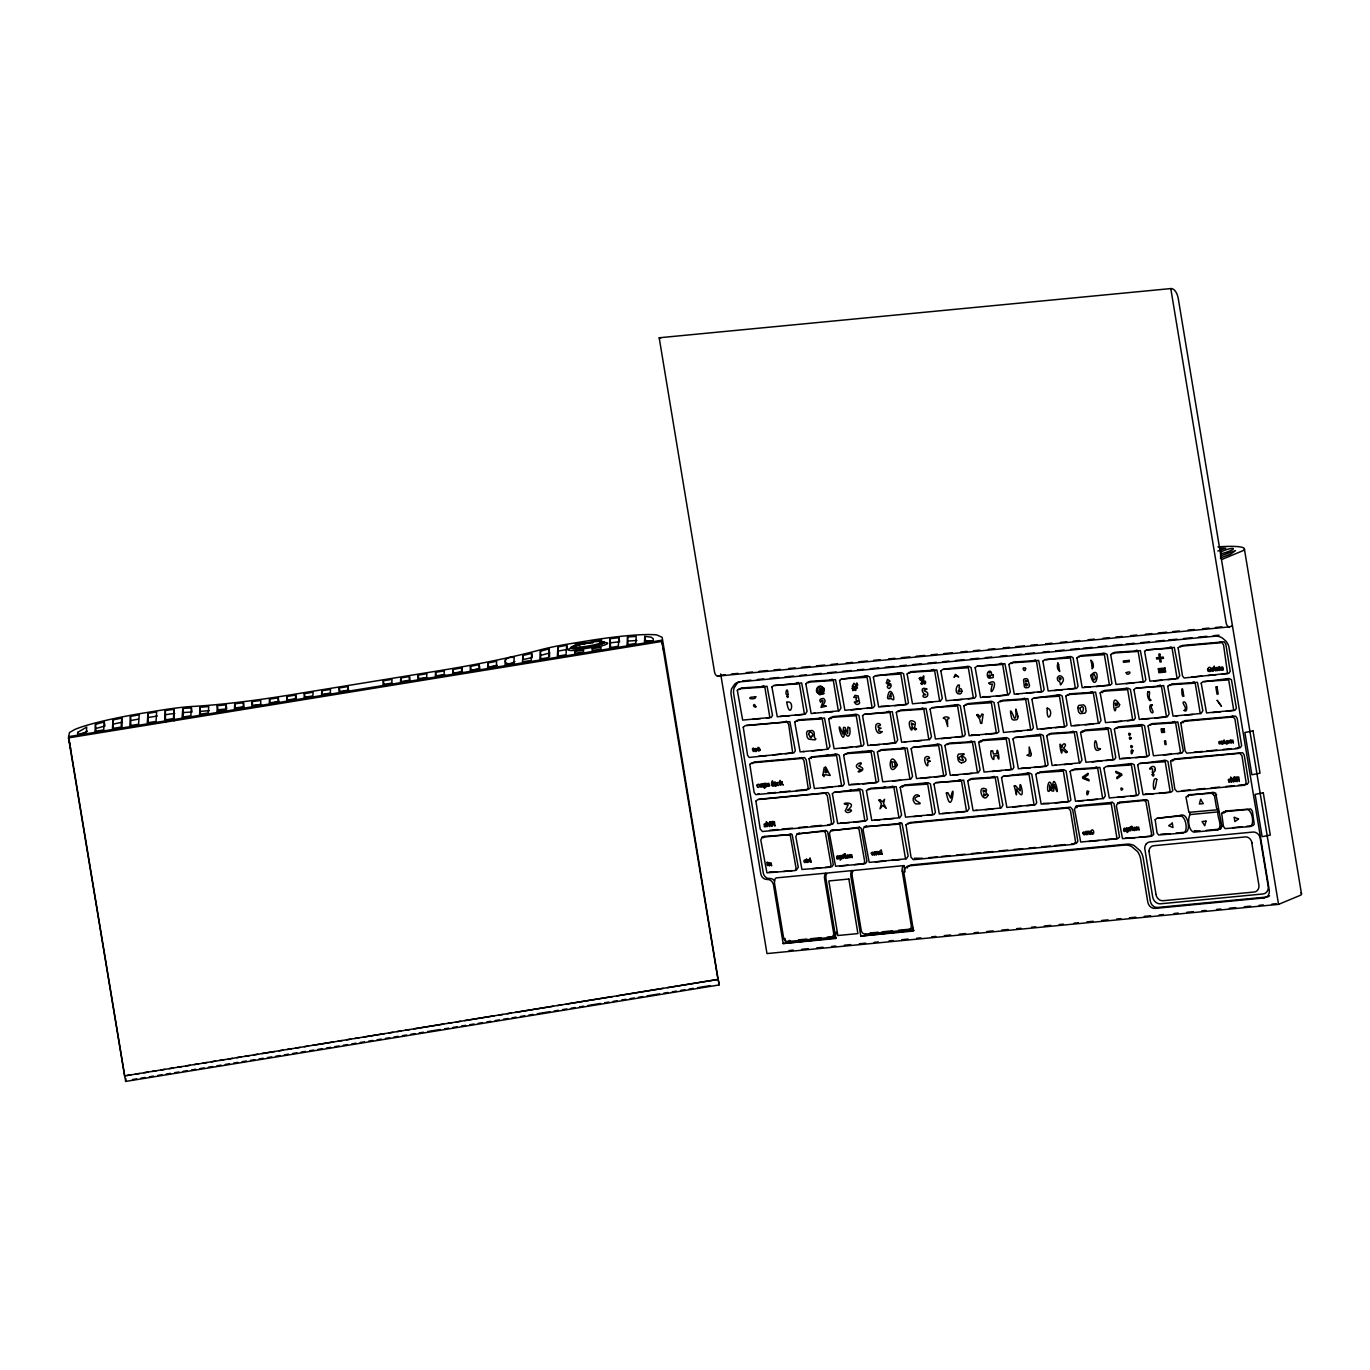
<?xml version="1.0" encoding="UTF-8"?>
<svg xmlns="http://www.w3.org/2000/svg" width="1370" height="1370" viewBox="0 0 1370 1370"><rect width="100%" height="100%" fill="white"/><g stroke="black" fill="none" stroke-linecap="round" stroke-linejoin="round"><path stroke-width="1.5" d="M217.316 705.721L217.008 711.51L225.708 710.088L226.067 704.796L217.316 705.721L217.984 709.797L226.752 708.872L226.067 704.796M644.808 636.382L644.465 642.016L653.182 640.612L653.302 638.78L651.195 637.153L644.808 636.382L645.476 640.458L653.473 641.931M549.147 648.9L548.616 657.6L539.9 659.021L540.431 651.161L549.147 648.9L549.61 656.47M68.586 736.649L69.493 732.539L74.631 729.559A75.812 8.443 -9.4 0 1 143.525 713.051L162.071 710.037A45.296 5.052 -9.4 0 1 178.34 707.742L180.874 707.451A45.296 5.052 -9.4 0 1 192.314 706.475A145.049 16.166 -9.4 0 0 213.788 704.882L221.597 704.129A145.049 16.166 -9.4 0 0 291.193 694.761L440.147 670.546A145.049 16.166 -9.4 0 0 509.983 657.24L517.877 655.442A145.049 16.166 -9.4 0 0 539.609 650.031A45.296 5.052 -9.4 0 1 551.151 647.274L553.72 646.726A45.296 5.052 -9.4 0 1 570.023 643.729L588.569 640.715A75.812 8.443 -9.4 0 1 656.744 634.926L662.155 637.307L719.044 984.961L125.663 1081.427L68.586 736.649L661.967 640.201M95.489 724.336L95.009 731.34L103.726 729.919L104.257 721.99L95.489 724.336L95.917 731.922M113.008 719.935L112.443 728.497L121.159 727.076L121.759 718.085L113.008 719.935L113.35 729.148M122.067 727.556L121.759 718.085M130.493 716.373L129.876 725.672L138.576 724.25L139.209 714.815L130.493 716.373L130.801 726.031M147.926 713.359L147.292 722.829L156.009 721.425L156.642 711.938L147.926 713.359L148.217 723.12M124.739 1075.878L718.12 979.413L667.447 987.667M125.663 1081.427L125.852 1078.532M165.359 710.55L164.725 720.003L173.442 718.582L174.058 709.352L172.928 709.489A36.236 4.041 -9.4 0 0 166.438 710.379L165.359 710.55L165.53 722.196M174.23 720.826L174.058 709.352M191.389 707.896L190.858 715.756L182.141 717.178L182.775 708.461L191.389 707.896L192.057 711.989L183.443 712.537L183.066 717.76M200.054 707.28L199.575 714.335L208.291 712.914L208.719 706.543L200.054 707.28L200.482 714.883M234.767 703.803L234.424 708.667L243.141 707.262L243.449 702.741L234.767 703.803L235.434 707.879L244.117 706.817L243.449 702.741M252.131 701.611L251.857 705.841L260.574 704.42L260.831 700.412L252.131 701.611L252.816 705.687L261.516 704.488M269.548 699.145L269.274 702.998L277.99 701.594L278.247 697.844L269.548 699.145L270.215 703.238L272.699 702.861L278.915 701.919L278.247 697.844M286.964 696.457L286.707 700.173L295.423 698.751L295.663 695.052L286.964 696.457L287.632 700.549L291.707 699.882L296.348 699.128L295.663 695.052M304.38 693.631L304.14 697.347L312.857 695.926L313.096 692.227L304.38 693.631L305.065 697.724L308.541 697.142M321.813 690.805L321.556 694.504L330.273 693.1L330.53 689.384L321.813 690.805L322.481 694.881L331.197 693.46M339.229 687.98L338.989 691.679L347.706 690.257L347.946 686.558L339.229 687.98L339.914 692.055L348.631 690.634L347.946 686.558M383.309 680.804L383.069 684.503L391.769 683.099L392.025 679.383L383.309 680.804L383.994 684.88M400.742 677.979L400.485 681.678L409.202 680.256L409.459 676.557L400.742 677.979L401.41 682.054M418.158 675.136L417.918 678.852L426.635 677.431L426.875 673.732L418.158 675.136L418.843 679.229M435.591 672.31L435.335 676.009L444.051 674.588L444.308 670.889L435.591 672.31L436.259 676.386M453.025 669.433L452.768 673.184L461.485 671.762L461.741 667.909L453.025 669.433L453.693 673.509L459.926 672.43M470.458 666.334L470.201 670.341L479.86 668.783L479.192 664.69L470.458 666.334L471.143 670.409L478.901 668.971L479.192 664.69M487.925 662.994L487.617 667.515L496.334 666.094L496.659 661.231L487.925 662.994L488.593 667.07L497.327 665.306M505.41 659.398L505.05 664.69L513.767 663.268L514.229 657.463C501.317 655.75 503.132 668.646 514.897 661.539M522.895 655.476L522.484 661.847L531.183 660.426L531.663 653.37L522.895 655.476L523.58 659.552L532.331 657.446L531.663 653.37M540.842 659.175L540.431 651.161M557.95 646.948L557.333 656.179L566.05 654.774L566.666 645.304L565.587 645.493A36.236 4.041 -9.4 0 0 559.08 646.726L557.95 646.948L558.258 656.572M583.98 644.345L584.099 642.462L575.383 643.883L575.263 645.767L578.739 645.201M592.696 642.941L592.816 641.074L601.516 639.807L601.396 641.52M610.215 638.677L609.616 647.685L618.315 646.263L618.897 637.701L610.215 638.677L610.523 648.164M627.563 636.93L627.032 644.859L635.749 643.438L636.211 636.433L627.563 636.93L627.974 644.979M719.044 984.961L718.685 981.057M811.177 758.62L811.605 757.336M830.888 718.822L832.909 716.578L856.661 714.301L858.99 715.448L863.973 744.047L862.569 746.136L856.01 746.856M902.316 787.253L904.337 785.01L928.089 782.715L930.418 783.88L935.402 812.478L933.997 814.568L927.456 815.287M980.834 742.146L982.855 739.903L1006.607 737.608L1008.936 738.772L1013.92 767.371L1012.516 769.46L1005.957 770.18M1082.694 732.351L1084.715 730.107L1108.467 727.812L1110.796 728.977L1115.779 757.576L1114.375 759.665L1105.847 760.573M1076.734 807.718L1078.139 805.628L1112.269 802.34L1113.964 803.471L1119.53 837.156L1117.646 838.714L1105.316 839.896M1102.285 692.723L1104.306 690.48L1128.058 688.202L1130.387 689.35L1135.37 717.948L1133.966 720.038L1127.407 720.757M1172.669 761.121L1174.689 758.894L1242.624 752.729L1244.217 754.956L1248.652 782.236L1247.248 784.325L1238.309 785.267M1182.944 722.863L1184.964 720.62L1235.586 716.133L1237.196 718.36L1241.631 745.64L1240.227 747.729L1235.5 748.277M1188.047 796.878L1188.475 795.61M1223.753 813.232L1225.756 810.989L1250.793 808.951L1252.403 811.194L1254.218 824.209L1252.951 825.63L1246.409 826.35M739.577 689.504L741.444 687.946L767.063 686.301L772.526 715.414L771.122 717.503L766.549 718.034M752.079 763.638L753.962 762.062L804.584 757.576L806.194 759.802L810.492 787.75L808.608 789.308L796.278 790.507M808.06 682.928L809.944 681.352L835.546 679.708L840.974 708.119L839.005 711.064M797.015 721.288L798.898 719.712L824.5 718.068L829.929 746.479L827.942 749.424M763.141 837.823L764.409 836.402L792.117 834.45L798.282 867.278L796.295 870.241M845.889 754.442L847.773 752.883L871.525 750.606L873.854 751.753L878.701 781.037L876.817 782.595L862.963 783.931M909.389 673.184L911.255 671.625L936.875 669.964L942.303 698.375L940.317 701.32M898.566 711.646L900.45 710.088L926.051 708.427L931.48 736.837L929.494 739.8M879.66 751.205L881.544 749.647L907.145 747.986L912.574 776.396L910.588 779.342M868.683 789.822L870.567 788.247L896.168 786.603L901.597 815.013L899.611 817.958M966.107 705.156L967.991 703.598L991.743 701.303L994.072 702.467L998.918 731.734L997.035 733.292L985.167 734.44M908.259 824.055L910.125 822.497L1070.432 807.17L1072.676 809.636L1077.83 841.317L1076.426 843.389L1071.563 843.954M947.201 744.715L949.085 743.139L974.686 741.495L980.115 769.906L978.129 772.851M1011.197 663.628L1013.064 662.07L1038.683 660.408L1044.146 689.538L1042.741 691.627L1038.169 692.158M1000.425 701.851L1002.309 700.293L1027.911 698.631L1033.374 727.761L1031.97 729.85L1027.397 730.381M969.994 780.078L971.878 778.52L997.497 776.858L1002.908 805.269L1000.939 808.214M1079.149 657.086L1081.016 655.528L1104.785 653.25L1107.114 654.398L1111.961 683.681L1110.077 685.24L1096.223 686.576M1068.103 695.343L1069.987 693.785L1095.589 692.124L1101.018 720.534L1099.031 723.497M1049.06 734.919L1050.944 733.344L1076.546 731.7L1081.975 760.11L1079.988 763.056M1038.083 773.519L1039.967 771.961L1063.719 769.683L1066.065 770.83L1070.912 800.114L1069.028 801.673L1055.174 803.008M1112.919 653.85L1114.803 652.291L1140.405 650.63L1145.868 679.743L1144.464 681.832L1139.891 682.38M1072.436 770.625L1074.32 769.067L1099.922 767.405L1105.35 795.816L1103.364 798.779M1116.601 728.412L1118.485 726.853L1142.237 724.576L1144.566 725.723L1149.413 755.007L1147.529 756.565L1135.661 757.713M1180.392 647.034L1182.259 645.458L1224.181 641.811L1225.79 644.037L1230.209 671.3L1228.821 673.389L1222.108 674.143M1150.372 725.175L1152.256 723.617L1177.857 721.956L1183.32 751.085L1181.916 753.158L1177.344 753.705M1169.963 685.548L1171.847 683.99L1197.448 682.346L1202.877 710.739L1200.891 713.701M1118.691 803.625L1119.958 802.221L1146.467 799.669L1148.163 800.799L1153.728 834.484L1151.845 836.042L1139.224 837.258M855.496 697.467L853.75 697.399L855.051 695.292L858.117 695.909L859.624 702.913A3.202 2.706 70.3 0 1 858.545 704.077L857.466 704.385A3.425 2.894 70.3 0 1 856.027 704.129C851.232 699.505 858.185 703.94 857.808 700.892C853.27 700.995 859.076 696.08 855.514 697.433M1090.589 831.436C1093.346 826.059 1095.846 836.214 1091 833.919A1.781 1.507 70.3 0 1 1090.469 833.063L1090.349 832.361M1207.809 668.783C1210.635 663.491 1212.878 673.458 1208.22 671.231A1.764 1.49 70.3 0 1 1207.706 670.392L1207.586 669.69M774.461 685.582L801.638 682.962L807.067 711.372L805.098 714.335M842.139 679.075L867.467 675.821L869.813 676.986L874.779 705.584L873.392 707.673L866.833 708.393M875.909 675.821L901.254 672.584L903.583 673.732L908.43 703.015L906.546 704.574L894.661 705.721M865.087 714.301L892.281 711.681L897.71 740.091L895.723 743.037M834.912 792.322L860.24 789.086L862.569 790.233L867.415 819.517L865.549 821.075L853.664 822.223M798.419 833.851L825.904 830.494L827.6 831.624L833.303 864.624L831.915 866.713L824.98 867.467M932.627 707.793L957.972 704.557L960.301 705.704L965.285 734.303L963.881 736.392L955.352 737.317M977.718 666.265L1004.912 663.662L1010.341 692.073L1008.354 695.018M832.069 830.614L859.538 827.257L861.233 828.388L866.936 861.387L865.549 863.477L854.4 864.641M913.721 747.352L939.067 744.115L941.395 745.263L946.242 774.547L944.358 776.105L934.46 777.047M865.669 826.761L901.991 823.267L908.156 856.096L906.169 859.041M1045.396 659.758L1070.741 656.521L1073.07 657.668L1078.053 686.267L1076.649 688.356L1068.12 689.281M936.532 782.715L963.709 780.112L969.138 808.523L967.169 811.468M1034.487 698.015L1059.832 694.761L1062.161 695.926L1067.007 725.192L1065.124 726.751L1055.225 727.71M1015.581 737.557L1040.926 734.32L1043.255 735.467L1048.101 764.751L1046.218 766.309L1034.35 767.457M1004.073 776.225L1029.418 772.988L1031.747 774.136L1036.713 802.734L1035.326 804.824L1026.781 805.731M1147.118 649.979L1174.313 647.376L1179.741 675.787L1177.755 678.732M1136.483 688.202L1163.678 685.582L1169.107 713.993L1167.12 716.938M1203.75 681.729L1229.095 678.492L1231.425 679.64L1236.408 708.239L1235.004 710.328L1226.475 711.236M1140.268 763.535L1165.613 760.281L1167.942 761.446L1172.788 790.713L1170.905 792.271L1159.037 793.418M1157.718 818.335L1183.063 815.099C1188.081 815.921 1190.65 830.254 1185.889 832.172M79.032 735.313L87.389 731.186M1218.666 811.828L1190.033 814.585C1187.482 818.883 1188.338 830.665 1193.886 832.155L1217.656 829.877C1223.718 825.853 1215.687 815.595 1218.307 809.704L1188.903 812.359L1185.94 797.015L1190.05 794.651L1215.669 792.99L1221.869 826.11L1221.047 828.593L1217.656 829.877M746.222 725.381L789.873 721.63L795.336 750.743L793.932 752.832L785.181 753.774M943.827 669.091L968.744 666.334L971.073 667.481L976.057 696.08L974.652 698.169L968.093 698.888M812.033 756.856L836.95 754.082L839.279 755.247L844.262 783.846L842.858 785.935L838.286 786.466M758.877 799.241L827.959 792.596L829.569 794.84L833.987 822.103L832.6 824.192L827.805 824.74M762.165 837.207L760.795 840.015L766.943 872.827L795.216 870.549L796.038 868.083L790.353 835.786L788.675 834.655L762.165 837.207L764.409 836.402M797.152 833.851L795.799 836.642L801.947 869.471L830.203 867.193L831.025 864.727L825.356 832.429L823.661 831.299L797.152 833.851L799.395 833.046M830.802 830.614L829.432 833.405L835.58 866.234L863.836 863.956L864.675 861.49L858.99 829.192L857.312 828.062L830.802 830.614L833.029 829.809M864.401 826.761L863.049 829.552L869.197 862.381L905.519 858.887L899.747 824.072L864.401 826.761L866.645 825.956M1106.926 766.292L1131.843 763.535L1134.172 764.683L1139.155 793.281L1137.751 795.371L1131.192 796.09M1075.895 806.433L1074.525 809.225L1080.69 842.053L1116.995 838.56L1111.241 803.745L1075.895 806.433L1078.139 805.628M1117.714 803.025L1116.344 805.817L1122.509 838.645L1150.766 836.368L1151.588 833.902L1145.919 801.604L1144.224 800.474L1117.714 803.025L1119.958 802.221M1188.903 795.131L1190.05 794.651M761.549 686.61L763.792 685.805M796.124 683.27L798.367 682.465M830.049 680.017L832.275 679.212M863.785 676.78L866.045 675.958M1217.896 551.014L1225.79 548.188L1220.225 548.206L1220.91 552.281M1220.875 551.904C1233.754 545.876 1241.151 548.325 1220.567 553.994M1220.345 556.032L1235.534 550.586L1230.311 554.302L1220.362 558.001M897.59 673.526L899.833 672.721M1221.475 559.611L1243.686 550.38A75.812 8.443 -9.4 0 0 1217.947 546.853M784.359 721.939L786.603 721.134M931.36 670.272L933.604 669.468M818.986 718.377L821.229 717.572M965.079 667.258L967.323 666.471M852.962 715.243L855.24 714.438M999.398 663.971L1001.624 663.166M886.767 711.989L889.01 711.184M1033.168 660.717L1035.412 659.912M920.537 708.735L922.781 707.947M1067.076 657.463L1069.319 656.658M799.652 758.261L801.895 757.456M954.308 705.499L956.551 704.694M1101.12 654.192L1103.364 653.387M825.699 755.76L827.942 754.956M833.285 755.024L835.529 754.219M988.078 702.245L990.322 701.44M1134.891 650.938L1137.134 650.133M860.274 752.267L862.518 751.462M867.861 751.548L870.104 750.743M1022.397 698.94L1024.64 698.152M1168.798 647.685L1171.042 646.88M1232.452 625.85L1229.695 626.843A5.514 2.86 84.5 0 1 1226.047 622.425L1170.785 288.573L659.193 337.774L714.455 671.608A5.514 2.86 84.5 0 0 718.103 676.026L725.107 674.639M901.631 748.294L903.875 747.489M1056.167 695.703L1058.411 694.898M1219.249 642.496L1221.492 641.691M935.402 745.057L937.645 744.253M1090.075 692.432L1092.318 691.644M969.172 741.804L971.416 740.999M1124.393 689.144L1126.637 688.339M849.006 790.747L851.249 789.942M856.575 790.028L858.819 789.223M1002.943 738.55L1005.186 737.745M1158.164 685.89L1160.407 685.086M883.085 787.647L885.311 786.842M890.654 786.911L892.897 786.106M1037.261 735.262L1039.505 734.457M1191.934 682.654L1194.178 681.849M924.425 783.657L926.668 782.852M1071.032 732.008L1073.275 731.203M788.675 834.655L790.918 833.851M1225.431 679.417L1227.674 678.629M958.195 780.421L960.438 779.616M1104.802 728.754L1107.046 727.949M823.661 831.299L825.904 830.494M991.983 777.167L994.209 776.362M1138.573 725.518L1140.816 724.713M857.312 828.062L859.538 827.257M1025.753 773.913L1027.979 773.125M1172.343 722.264L1174.587 721.459M898.549 823.473L900.792 822.668M1060.072 770.625L1062.298 769.82M1230.654 716.818L1232.897 716.013M1094.373 767.731L1096.651 766.926M1128.144 764.477L1130.421 763.672M1161.931 761.24L1164.192 760.418M1110.025 803.145L1112.269 802.34M1144.224 800.474L1146.467 799.669M767.131 879.489A6.182 5.24 70.3 0 1 773.451 884.66L783.16 943.553L836.299 937.782M1210.155 793.298L1212.399 792.494M1187.824 795.439L1213.82 792.357M1218.307 809.704L1216.577 808.18L1214.454 795.645L1216.697 794.84M1179.399 816.04L1181.642 815.236M783.16 943.553L835.871 938.484L825.939 878.461A4.795 2.483 84.5 0 1 827.72 872.981L852.654 870.532A4.795 2.483 84.5 0 0 850.838 876.081L860.805 936.087L913.961 930.316M1224.951 811.656L1227.178 810.852M1219.625 826.915L1221.869 826.11M720.688 673.971L766.977 953.571L1278.553 904.371L1300.764 895.141A75.812 8.443 -9.4 0 0 1300.969 892.897M96.157 728.412L104.925 726.066L104.257 721.99M541.099 655.237L549.832 652.993M573.927 647.188L575.194 646.88M113.693 724.028L122.427 722.161M558.617 651.041L559.748 650.801A36.236 4.041 -9.4 0 1 566.272 649.585M775.745 786.003L775.077 786.072A1.781 1.507 70.3 0 1 774.17 785.644L773.707 782.904A1.781 1.507 70.3 0 1 774.461 782.321L775.129 782.253M131.16 720.449L138.473 719.13M444.976 674.965L437.801 676.129M148.611 717.435L157.31 716.03M387.47 684.315L392.693 683.476M404.903 681.489L410.127 680.633L409.459 676.557M420.59 678.938L427.56 677.808M124.67 1076.477L68.5 737.882L661.881 641.434L663.988 652.411M126.862 1075.536L131.075 1074.851M135.305 1074.166L139.535 1073.481M143.747 1072.779L147.977 1072.093M152.19 1071.409L156.42 1070.724M160.65 1070.038L164.862 1069.353M169.092 1068.668L173.322 1067.983M177.535 1067.298L181.765 1066.613M185.977 1065.928L190.207 1065.243M194.437 1064.541L198.65 1063.856M202.88 1063.171L207.093 1062.486M211.322 1061.801L215.552 1061.116M219.765 1060.431L223.995 1059.746M228.225 1059.061L232.438 1058.376M236.667 1057.691L240.88 1056.989M245.11 1056.304L249.34 1055.619M253.553 1054.934L257.783 1054.249M262.012 1053.564L274.668 1051.509M278.898 1050.824L283.128 1050.139M287.34 1049.437L291.57 1048.752M295.783 1048.067L300.013 1047.382M304.243 1046.697L308.455 1046.012M312.685 1045.327L333.8 1041.902M338.03 1041.2L342.243 1040.515M346.473 1039.83L350.703 1039.145M354.916 1038.46L359.145 1037.775M363.358 1037.09L384.49 1033.648M388.703 1032.963L392.933 1032.278M397.146 1031.593L401.376 1030.908M405.606 1030.223L409.818 1029.538M414.048 1028.853L443.606 1024.041M447.836 1023.356L452.049 1022.671M456.278 1021.986L460.508 1021.301M464.721 1020.616L494.296 1015.804M498.509 1015.119L502.739 1014.434M506.951 1013.749L511.181 1013.064M515.411 1012.379L553.412 1006.196M557.641 1005.511L561.871 1004.826M566.084 1004.141L612.544 996.589M616.774 995.904L663.217 988.352M132.53 1079.526L136.743 1078.841M140.956 1078.156L145.186 1077.471M149.398 1076.786L153.611 1076.101M157.824 1075.416L162.037 1074.731M166.267 1074.046L170.479 1073.361M174.692 1072.676L178.905 1071.991M183.118 1071.306L187.347 1070.621M191.56 1069.936L195.773 1069.251M199.986 1068.566L204.216 1067.881M208.428 1067.196L212.641 1066.511M216.854 1065.826L221.067 1065.141M225.296 1064.439L229.509 1063.754M233.722 1063.069L237.935 1062.384M242.148 1061.699L246.377 1061.014M250.59 1060.329L254.803 1059.644M259.016 1058.959L263.245 1058.274M267.458 1057.589L271.671 1056.904M275.884 1056.219L280.096 1055.534M284.326 1054.849L288.539 1054.164M292.752 1053.479L296.965 1052.794M301.177 1052.109L305.407 1051.424M309.62 1050.739L313.833 1050.054M318.046 1049.369L322.275 1048.684M326.488 1047.999L330.701 1047.314M334.914 1046.629L339.126 1045.944M343.356 1045.259L347.569 1044.574M351.782 1043.889L355.994 1043.204M360.207 1042.519L364.437 1041.834M368.65 1041.149L372.863 1040.464M377.075 1039.779L381.305 1039.094M385.518 1038.409L389.731 1037.724M393.943 1037.039L398.156 1036.354M402.386 1035.669L406.599 1034.984M410.812 1034.299L415.024 1033.596M419.237 1032.911L423.467 1032.226M427.68 1031.542L440.335 1029.486M444.548 1028.802L448.761 1028.116M452.973 1027.431L457.186 1026.746M461.416 1026.061L465.629 1025.376M469.841 1024.691L474.054 1024.006M478.267 1023.321L482.497 1022.636M486.71 1021.951L490.922 1021.266M495.135 1020.582L499.365 1019.896M503.578 1019.211L507.79 1018.526M512.003 1017.841L516.216 1017.157M520.446 1016.471L524.659 1015.786M528.871 1015.101L533.084 1014.416M537.297 1013.731L549.952 1011.676M554.165 1010.991L558.378 1010.307M562.608 1009.621L566.82 1008.936M571.033 1008.251L575.246 1007.567M579.476 1006.881L583.688 1006.196M587.901 1005.511L600.557 1003.439M604.769 1002.754L608.982 1002.069M613.195 1001.384L617.408 1000.699M621.637 1000.014L625.85 999.329M630.063 998.644L634.276 997.959M638.506 997.274L642.718 996.589M646.931 995.904L659.587 993.849M663.799 993.164L668.012 992.479M672.225 991.794L676.438 991.109M680.667 990.424L684.88 989.739M689.093 989.054L693.306 988.369M697.535 987.684L710.174 985.629M166.027 714.626L167.106 714.455A36.236 4.041 -9.4 0 1 173.596 713.564L174.726 713.428M610.883 642.753L619.565 641.794L618.897 637.701M731.477 674.023L737.848 673.406M746.325 672.584L752.695 671.985M759.066 671.369L767.56 670.546M773.93 669.947L780.301 669.331M788.795 668.509L795.165 667.892M801.519 667.293L810.012 666.471M816.383 665.854L824.877 665.032M831.247 664.433L837.618 663.816M846.112 662.994L852.465 662.395M858.836 661.779L867.33 660.956M873.7 660.34L880.071 659.741M888.565 658.919L894.935 658.302M901.289 657.686L909.783 656.881M916.153 656.264L924.647 655.442M931.018 654.843L937.388 654.226M943.759 653.61L952.236 652.788M960.73 651.983L967.1 651.366M973.471 650.75L979.841 650.133M988.335 649.329L994.706 648.712M1003.182 647.89L1009.553 647.291M1015.923 646.674L1024.418 645.852M1030.788 645.236L1037.159 644.636M1045.652 643.814L1052.006 643.198M1060.5 642.376L1066.87 641.776M1073.241 641.16L1079.611 640.543M1088.105 639.739L1094.476 639.122M1102.953 638.3L1109.323 637.684M1115.694 637.084L1122.064 636.468M1130.558 635.646L1136.929 635.029M1145.423 634.224L1151.776 633.608M1158.147 632.991L1166.641 632.187M1173.011 631.57L1179.382 630.953M1187.876 630.131L1194.246 629.532M1202.723 628.71L1209.093 628.094M1215.464 627.477L1221.834 626.878M717.743 676.112L1229.335 626.912M742.437 680.976L750.948 680.154M757.353 679.537L763.741 678.921M770.128 678.304L778.657 677.482M785.044 676.866L793.572 676.044M799.96 675.444L806.348 674.828M812.752 674.211L821.264 673.389M827.668 672.773L836.179 671.951M842.567 671.334L851.095 670.512M857.483 669.913L863.888 669.296M870.275 668.68L878.804 667.858M885.191 667.241L893.719 666.419M900.107 665.803L906.495 665.186M912.882 664.587L921.411 663.765M927.798 663.149L936.326 662.326M942.714 661.71L949.119 661.093M955.506 660.477L964.035 659.655M970.422 659.038L978.933 658.234M985.338 657.617L991.726 657.001M1000.254 656.179L1006.642 655.562M1013.029 654.946L1021.558 654.124M1025.822 653.713L1034.333 652.908M1042.861 652.086L1049.249 651.469M1055.654 650.853L1064.165 650.031M1070.569 649.414L1079.081 648.592M1083.345 648.181L1091.873 647.376M1098.261 646.76L1106.789 645.938M1113.176 645.321L1121.705 644.499M1125.969 644.088L1134.48 643.266M1140.885 642.65L1149.396 641.845M1155.8 641.228L1164.312 640.406M1168.576 639.995L1177.104 639.173M1183.492 638.557L1192.02 637.735M1198.407 637.119L1206.936 636.314M1213.323 635.697L1217.587 635.286A14.402 12.193 70.3 0 1 1219.06 635.235M1191.626 677.071L1201.781 676.095M1207.878 675.496L1216.012 674.725M752.678 719.37L760.607 718.599M789.257 715.859L780.061 716.373M795.199 715.277L803.111 714.524M823.164 712.588L833.063 711.646M850.993 709.917L860.891 708.958M888.719 706.286L880.944 706.235M922.507 703.033L932.405 702.091M954.239 700.224L962.151 699.453M990.527 696.731L982.752 696.679M996.469 696.165L1006.368 695.206M1026.284 693.288L1034.196 692.535M1054.249 690.6L1062.178 689.846M1090.28 687.141L1084.475 686.884M1126.037 683.698L1133.949 682.945M1154.002 681.01L1161.914 680.256M1167.857 679.674L1175.768 678.921M812.102 750.948L822 749.989M842.156 748.191L852.054 747.232M879.882 744.561L870.686 745.074M883.838 744.184L893.737 743.225M913.653 741.324L921.582 740.553M941.498 738.635L951.396 737.694M979.225 735.005L971.433 734.954M1013.543 731.717L1021.455 730.946M1041.371 729.046L1051.269 728.087M1079.235 725.398L1074.011 725.535M1085.177 724.833L1093.089 724.062M1113.553 722.093L1121.482 721.339M1149.31 718.651L1142.1 718.976M1155.253 718.085L1165.151 717.144M1185.067 715.226L1192.979 714.455M1212.621 712.571L1220.533 711.818M758.774 756.308L766.892 755.521M772.988 754.938L781.123 754.151M767.474 793.264L775.711 792.476M779.821 792.083L790.096 791.089M822.445 787.99L832.343 787.031M859.007 784.308L851.215 784.256M892.778 781.054L900.689 780.301M920.606 778.383L930.504 777.441M958.332 774.752L953.109 774.889M964.274 774.187L972.186 773.433M992.103 771.515L1002.001 770.556M1030.377 767.834L1021.181 768.347M1064.147 764.58L1072.076 763.826M1091.993 761.908L1101.891 760.949M1129.719 758.278L1121.927 758.226M1163.49 755.024L1171.401 754.271M1194.366 752.233L1202.586 751.428M1206.713 751.034L1216.988 750.041M1223.153 749.458L1231.39 748.671M769.495 830.357L777.817 829.552M781.996 829.141L792.408 828.148M798.659 827.548L806.981 826.744M811.143 826.35L821.572 825.339M849.708 822.599L840.512 823.113M1182.07 790.678L1190.393 789.873M1196.644 789.274L1204.983 788.469M1211.234 787.87L1219.557 787.082M1225.807 786.466L1234.147 785.678M879.831 819.859L874.591 819.996M883.787 819.483L893.685 818.541M913.602 816.623L921.513 815.852M949.341 813.181L942.132 813.506M955.284 812.615L965.182 811.656M985.098 809.738L993.01 808.985M1012.927 807.067L1020.856 806.313M1049.232 803.573L1043.409 803.334M1083.567 800.679L1078.327 800.816M1087.523 800.303L1097.421 799.344M1117.338 797.426L1125.267 796.672M1153.095 794.001L1145.303 793.932M875.344 862.021L885.619 861.028M891.784 860.428L900.004 859.641M1088.876 841.488L1099.151 840.495M1170.048 833.696L1160.852 834.21M1175.991 833.114L1183.903 832.361M1232.555 827.685L1242.453 826.726M1200.086 830.973L1194.28 830.717M1206.028 830.408L1219.882 829.073M777.355 872.056L769.187 872.039M783.674 871.44L792.083 870.635M812.359 868.683L820.767 867.878M839.673 866.063L848.098 865.258M1135.011 837.669L1125.318 838.235M922.541 858.288L914.304 858.271M928.929 857.671L937.44 856.849M941.704 856.438L950.215 855.633M956.602 855.017L965.114 854.195M971.501 853.578L980.029 852.756M984.276 852.346L992.788 851.541M999.175 850.924L1007.704 850.102M1014.074 849.486L1022.602 848.664M1028.99 848.047L1035.378 847.448M1041.765 846.831L1050.276 846.009M1054.523 845.598L1065.175 844.571M905.056 871.919L904.012 865.6L854.007 870.412A4.795 2.483 84.5 0 0 852.191 875.944L861.233 930.367A4.076 3.459 70.3 0 0 865.429 934.066M911.615 864.864L1126.911 844.16A16.577 14.042 70.3 0 1 1134.137 845.564L1140.114 850.719A15.344 12.998 70.3 0 1 1143.231 858.236L1150.355 901.289A7.038 5.977 70.3 0 0 1157.547 907.437L1266.616 897.025A7.312 6.199 70.3 0 0 1269.596 895.757M798.59 939.854L806.759 939.084M810.834 938.69L821.024 937.696M827.137 937.114L833.251 936.532A4.11 3.494 70.3 0 0 836.162 932.114M870.019 932.987L878.187 932.216M882.263 931.823L892.469 930.829M898.583 930.247L910.844 929.065A4.196 3.545 70.3 0 0 913.208 927.627M787.904 941.55L830.699 937.44A4.11 3.494 70.3 0 0 833.628 933.021L824.569 878.598A4.795 2.483 84.5 0 1 826.367 873.118L776.362 877.879A4.795 2.483 84.5 0 0 774.547 883.41L783.589 937.833M865.429 934.1L908.293 929.973A4.196 3.545 70.3 0 0 911.273 925.555L902.231 871.132M860.805 936.087L913.516 931.018L903.977 873.375A7.244 6.148 70.3 0 1 909.081 865.857L1124.359 845.084A16.577 14.042 70.3 0 1 1131.586 846.472L1137.562 851.626A15.344 12.998 70.3 0 1 1140.679 859.161L1147.803 902.196A7.038 5.977 70.3 0 0 1155.013 908.344M1155.013 908.413L1264.065 897.932M789.051 950.54L793.316 950.129M801.827 949.307L808.197 948.691M816.708 947.886L823.096 947.269M831.59 946.447L835.854 946.036M844.365 945.214L850.736 944.598M859.247 943.793L865.635 943.176M874.128 942.354L878.393 941.943M889.027 940.933L893.274 940.522M901.785 939.7L908.173 939.084M916.684 938.262L920.931 937.851M931.566 936.84L935.813 936.429M944.324 935.607L950.711 934.991M959.223 934.169L965.593 933.569M974.104 932.747L978.351 932.336M986.862 931.514L993.25 930.898M1001.761 930.093L1008.132 929.476M1016.643 928.654L1020.907 928.243M1031.542 927.216L1035.789 926.805M1044.3 926L1050.67 925.384M1059.181 924.562L1063.445 924.151M1074.08 923.14L1078.327 922.729M1086.838 921.907L1093.209 921.291M1101.72 920.469L1108.107 919.852M1116.618 919.047L1120.865 918.636M1129.377 917.814L1135.764 917.198M1144.258 916.376L1150.646 915.776M1159.157 914.954L1163.404 914.543M1174.039 913.516L1178.303 913.105M1186.797 912.3L1193.184 911.684M1201.696 910.862L1205.943 910.451M1216.577 909.423L1220.841 909.012M1229.352 908.207L1235.723 907.591M1244.234 906.769L1250.622 906.152M1259.116 905.33L1263.38 904.936M1271.891 904.114L1276.138 903.703M628.248 641.006L636.896 640.526M209.387 710.619L200.722 711.355M961.5 762.816C973.539 760.778 956.602 751.376 963.401 759.922A1.73 1.456 70.3 0 1 962.802 760.624C950.403 757.113 974.515 752.695 958.675 754.099A4.298 3.648 70.3 0 0 957.579 756.343L958.229 760.281A4.555 3.853 70.3 0 0 959.291 761.737A4.196 3.545 70.3 0 0 961.5 762.816M1223.872 741.701C1223.77 735.553 1226.475 748.157 1223.907 741.701M806.279 860.651C801.467 857.586 805.354 867.655 806.433 858.87C808.608 860.052 808.369 864.949 809.584 860.172C807.409 857.038 807.341 866.491 806.502 860.651M1018.372 694.059L1017.088 693.802M1177.138 715.979L1175.871 715.739M815.253 713.359L813.968 713.102M905.741 742.078L904.457 741.838M804.19 751.702L802.923 751.462M1056.236 765.351L1054.968 765.094M1211.577 793.162L1214.454 795.645M759.254 794.069L757.987 793.812M977.187 810.509L975.902 810.252M68.5 737.882L69.236 741.067M718.068 980.081L661.881 641.434M1155.972 894.473A6.918 5.857 70.3 0 0 1163.13 900.707L1254.132 892.024A6.73 5.703 70.3 0 0 1258.961 885.465L1251.563 841.54A6.37 5.394 70.3 0 0 1249.68 838.577A6.73 5.703 70.3 0 0 1245.176 836.933L1153.745 845.718A6.662 5.634 70.3 0 0 1148.95 851.386M69.442 742.129L70.606 748.876M1244.422 549.147L1301.5 893.908M1278.553 904.371L1178.32 298.848A12.587 6.525 84.5 0 0 1170.785 288.573M1189.691 812.461L1190.033 814.585M1156.023 894.456L1148.985 851.386M785.01 938.433L785.695 942.646M566.666 645.304L567.351 649.397M461.741 667.909L462.409 671.985M182.775 708.461L183.443 712.537M1251.803 842.396L1251.94 843.269M605.078 642.598A20.088 2.243 -9.4 0 1 601.738 645.886L573.722 650.442A20.088 2.243 -9.4 0 1 570.759 648.181M599.786 641.742A17.33 1.935 -9.4 0 1 596.464 645.338A17.33 1.935 -9.4 0 1 571.324 648.37A17.33 1.935 -9.4 0 1 586.24 643.386A16.988 1.901 -9.4 0 0 571.65 648.301A16.988 1.901 -9.4 0 0 596.292 645.338A16.988 1.901 -9.4 0 0 599.546 641.811M587.73 643.129A17.33 1.935 -9.4 0 1 592.148 642.479M587.73 643.164A16.988 1.901 -9.4 0 1 592.063 642.53M787.887 941.515A4.213 3.579 70.3 0 1 783.554 937.833M790.439 940.608A4.213 3.579 70.3 0 1 789 940.454M1264.048 897.864A7.312 6.199 70.3 0 0 1269.271 890.26L1228.941 647.017A13.426 11.371 70.3 0 0 1225.944 641.126L1222.314 637.958A14.402 12.193 70.3 0 0 1215.036 636.194L739.886 681.883A12.895 10.926 70.3 0 0 734.799 684.007L731.597 688.767A11.936 10.121 70.3 0 0 731.152 694.881L760.847 874.18A6.182 5.24 70.3 0 0 767.114 879.369M769.649 878.461A6.182 5.24 70.3 0 1 763.33 873.289L733.703 693.973A11.936 10.121 70.3 0 1 734.149 687.843L737.334 683.082A12.895 10.926 70.3 0 1 739.731 681.644M769.683 878.581A6.182 5.24 70.3 0 1 774.701 880.944M907.111 868.083A7.244 6.148 70.3 0 1 907.539 867.347M908.053 866.679A7.244 6.148 70.3 0 1 911.632 864.932M902.196 871.132A4.795 2.483 84.5 0 1 904.012 865.652M1207.604 669.827A1.764 1.49 70.3 0 1 1207.843 668.903M1090.383 832.498A1.781 1.507 70.3 0 1 1090.606 831.556M774.975 782.27A1.781 1.507 70.3 0 1 775.882 782.698L776.482 785.421A1.781 1.507 70.3 0 1 775.591 786.02M659.193 337.774A12.587 6.525 84.5 0 1 660.785 337.962M770.728 822L769.649 821.863L770.728 822M845.324 854.195L844.331 854.075L845.324 854.195M916.479 729.028L915.263 729.97L911.975 726.614C913.413 737.848 904.371 717.863 913.242 721.082C918.397 722.915 911.838 727.333 916.479 729.028M989.02 683.031L989.791 684.229L992.411 684.041C986.76 704.642 1002.223 675.701 989.02 683.031M993.164 674.674L993.199 677.568L990.972 677.842A4.007 3.391 70.3 0 1 989.431 678.15L989.02 678.064A2.397 2.021 70.3 0 1 987.941 677.362C985.081 671.745 992.051 667.789 991.623 675.119L993.164 674.674M1122.646 788.949C1120.951 793.093 1119.769 785.25 1122.646 788.949M1130.473 734.183C1128.811 738.327 1127.579 730.501 1130.473 734.183M1131.14 738.122C1129.445 742.266 1128.264 734.423 1131.14 738.122M1132.254 826.607L1131.243 826.487L1132.254 826.607M1132.493 746.513C1130.815 750.657 1129.599 742.831 1132.493 746.513M1235.089 777.355L1234.01 777.218L1235.089 777.355M786.928 696.388C787.955 699.762 789.274 694.23 786.928 696.388M849.623 727.881C851.592 736.478 846.386 740.16 844.622 730.124C844.28 753.003 833.868 711.03 842.875 734.132L843.526 727.384L845.136 727.538L847.67 733.669L847.893 726.99L849.623 727.881M919.287 795.987C905.741 799.857 929.408 804.258 915.759 803.899A4.418 3.733 70.3 0 1 913.978 801.912C911.067 798.419 916.085 791.997 919.287 795.987M946.345 793.007C951.91 820.904 955.661 774.684 950.711 798.111L947.886 792.699L946.345 793.007M990.185 672.225C989.38 674.742 988.369 670.255 990.185 672.225M1026.764 681.164C1025.445 684.418 1024.52 678.218 1026.764 681.164M767.029 862.415C766.823 870.087 770.214 860.839 767.029 862.415M771.601 822.12L772.337 826.213L773.451 823.524L774.992 826.093L774.392 821.589L773.416 823.387L772.851 821.315L771.601 822.12M1152.187 774.632C1153.523 779.016 1155.235 771.824 1152.187 774.632M1235.963 777.458L1237.076 781.722L1238.754 776.944L1239.353 781.448L1237.35 776.824L1235.963 777.458M815.715 738.909L815.064 739.903L809.002 739.201A4.504 3.819 70.3 0 1 807.204 737.18L806.553 733.207A4.521 3.836 70.3 0 1 807.649 730.929L812.324 730.467A4.538 3.853 70.3 0 1 814.14 732.488L814.482 737.505L815.715 738.909M878.889 800.166L881.389 803.762L880.019 808.814L882.742 805.372L886.321 808.437L883.582 803.522L884.592 799.292L882.229 801.929L880.157 799.635L878.889 800.166M926.805 689.059L924.014 690.257C924.151 691.73 928.449 691.336 927.747 694.556A3.185 2.706 70.3 0 1 927.233 696.337C923.243 699.556 920.674 694.145 925.812 694.676C922.233 694.162 919.458 685.788 926.805 689.059M984.91 791.089L983.352 792.134L983.061 790.336L984.91 791.089M1217.194 700.378L1221.423 706.218L1217.194 700.378M1152.221 705.002C1148.865 706.954 1155.338 712.28 1152.273 712.931C1149.636 712.554 1148.368 702.759 1152.221 705.002M808.591 733.84L810.304 737.591A2.363 2.004 70.3 0 0 811.468 737.659L811.177 735.981L812.684 736.204C814.037 733.344 809.225 729.799 808.591 733.84M861.011 769.683C851.284 774.889 870.789 770.077 858.716 766.07C868.101 758.877 847.773 765.453 861.011 769.683M889.592 685.411C884.54 685.12 889.301 690.96 890.294 687.329A2.5 2.123 70.3 0 0 891.014 686.387L891.031 684.726A1.798 1.524 70.3 0 0 890.483 683.853L887.794 682.585L890.038 681.096L887.52 679.383L886.27 683.048L889.592 685.411M1079.885 708.256C1082.591 719.387 1086.102 701.577 1079.885 708.256M822.154 691.388C825.699 692.244 822.325 684.007 818.746 687.432A4.213 3.579 70.3 0 0 817.787 688.459A3.75 3.168 70.3 0 0 817.274 690.651L817.496 691.85A2.946 2.5 70.3 0 0 818.626 693.46L824.141 693.477L819.757 694.796L816.76 692.158A4.709 3.99 70.3 0 1 816.503 689.658L817.222 687.791A4.915 4.161 70.3 0 1 818.284 686.747L819.192 686.319A6.576 5.566 70.3 0 1 820.955 686.079L824.312 688.476L823.832 692.021A2.706 2.295 70.3 0 1 822.514 692.706C818.147 694.761 817.479 687.209 822.308 688.391L822.154 691.388M845.376 810.766C846.797 815.818 856.849 808.283 847.636 810.184C860.651 799.789 834.827 803.471 848.184 804.738L845.376 810.766M986.006 794.668L983.985 795.919L983.643 793.864L986.006 794.668M1067.247 751.822L1066.083 752.798L1061.99 749.03C1062.469 763.107 1057.435 734.851 1061.75 747.558C1062.658 741.17 1068.343 743.961 1063.565 748.003L1067.247 751.822M752.421 749.065C754.322 756.326 754.596 744.955 752.49 748.928M842.396 855.668C844.537 863.699 844.793 850.941 842.396 855.668M895.329 764.683L894.781 766.481L892.658 767.08L891.784 761.806L894.387 762.199L895.329 764.683M976.707 714.952L979.704 719.181L980.612 723.257L981.793 723.428L983.129 714.335L981.793 714.078L980.338 717.126L977.957 714.455L976.707 714.952M1090.657 675.478C1096.068 696.08 1101.977 662.618 1090.657 675.478M1129.308 828.079C1131.397 836.094 1131.757 823.524 1129.394 827.925M1218.341 667.669C1220.482 675.753 1220.738 662.84 1218.341 667.669M1031.267 753.997L1031.148 755.144A2.226 1.884 70.3 0 1 1030.291 756.257L1026.935 755.247L1029.298 754.134L1029.178 746.924L1031.267 753.997M783.16 784.839L781.037 783.708C780.694 790.13 778.879 774.427 780.917 782.972L782.321 781.705L781.808 783.246L783.16 784.839M943.382 718.12L945.54 719.318L947.68 726.528L947.406 719.147C952.424 718.085 944.923 715.294 943.382 718.12M1025.633 668.32C1025.462 674.622 1020.033 665.546 1025.633 668.32M826.127 706.201L820.972 707.417L823.113 700.978L822.051 700.275L820.527 702.262L819.842 700.498A2.98 2.534 70.3 0 1 820.476 699.128L823.096 698.409A2.74 2.329 70.3 0 1 824.38 699.248L824.877 700.156A2.791 2.363 70.3 0 1 825.031 701.594L823.045 705.55L826.127 706.201M881.955 731.803C877.964 736.666 874.214 728.463 876.183 724.387C879.061 721.613 883.205 726.22 878.033 725.86L878.29 727.487L881.081 728.206L878.615 729.405L878.906 731.118L881.955 731.803M1058.565 664.553L1059.712 671.488L1057.931 669.176A10.532 8.922 70.3 0 1 1057.332 666.299L1057.811 662.72L1058.565 664.553M1092.078 665.734L1092.164 668.817L1093.311 667.104A10.207 8.648 70.3 0 0 1093.294 665.289A10.532 8.922 70.3 0 0 1092.695 662.412L1090.914 660.1L1092.078 665.734M1100.435 748.842C1091.119 757.285 1095.144 727.778 1097.336 748.157L1100.435 748.842M930.11 761.172L927.644 762.388C929.202 770.985 922.815 761.446 925.212 757.353C928.089 754.579 932.234 759.185 927.062 758.826L927.336 760.453L930.11 761.172M786.757 702.262C789.993 721.682 795.816 699.162 786.757 702.262M887.537 697.707L888.257 698.871L891.528 698.597C897.624 705.43 889.901 680.222 887.537 697.707M1184.142 710.448C1187.995 713.838 1187.328 702.262 1184.057 701.817C1180.358 702.416 1188.629 708.632 1184.142 710.448M1147.837 691.936C1146.313 694.95 1149.379 702.998 1151.091 700.087C1146.656 698.426 1152.05 689.418 1147.837 691.936M1183.714 696.114C1180.837 699.025 1181.608 678.013 1183.714 696.114M1049.814 790.404C1045.19 796.638 1048.632 770.454 1052.571 788.795C1053.068 765.522 1061.921 807.255 1054.164 784.599L1053.684 791.038L1051.937 791.004L1049.574 785.027L1049.814 790.404M1018.013 716.544L1017.807 718.154A3.494 2.963 70.3 0 1 1016.523 719.764L1013.526 720.038A3.494 2.963 70.3 0 1 1011.762 718.736C1008.782 705.961 1011.642 711.287 1014.348 718.154C1018.338 719.318 1013.149 698.306 1018.013 716.544M1220.447 741.564C1219.831 747.814 1217.159 739.988 1220.447 741.564M1230.38 740.605C1229.661 746.53 1227.143 739.132 1230.38 740.605M765.419 825.956C761.206 827.069 769.323 827.292 765.111 824.791C767.491 823.233 761.275 823.576 765.419 825.956M768.758 785.507C764.511 786.962 773.142 786.431 768.056 784.119C771.567 782.715 764.015 783.126 768.758 785.592M1229.78 781.294C1225.568 782.664 1234.01 782.27 1229.164 780.01C1232.418 778.434 1225.191 779.102 1229.78 781.294M897.384 764.871C887.606 781.808 888.085 745.537 897.384 764.871M1155.253 769.512L1155.115 770.437A2.723 2.312 70.3 0 1 1154.396 771.515C1150.046 776.396 1154.328 768.108 1151.725 768.501C1145.662 771.533 1154.91 761.686 1155.253 769.512M1228.256 742.66C1224.763 748.26 1226.424 735.758 1228.256 742.66M821.315 689.881C820.835 695.96 817.941 687.243 821.315 689.881M1077.847 707.639L1078.498 711.612A4.504 3.819 70.3 0 0 1080.296 713.616L1084.989 713.171A4.504 3.819 70.3 0 0 1086.085 710.876L1085.434 706.903A4.538 3.853 70.3 0 0 1083.619 704.899L1078.926 705.344A4.521 3.836 70.3 0 0 1077.847 707.639M754.408 749.493C756.668 755.897 758.346 745.297 754.408 749.493M1119.632 704.677L1118.828 706.749L1115.933 707.502C1114.837 720.774 1109.751 688.665 1119.632 704.677M77.713 732.351L77.593 734.166L86.31 732.744L86.721 727.093L77.713 732.351M574.886 651.503L574.749 653.353L583.466 651.932L583.586 650.082L574.886 651.503M592.302 648.678L592.183 650.51L600.899 649.106L601.019 647.256L592.302 648.678M757.011 785.13L757.267 786.654A1.764 1.507 70.3 0 0 757.97 787.442C760.144 788.298 759.357 781.756 757.011 785.13M776.978 783.212L777.235 784.736A1.764 1.507 70.3 0 0 777.937 785.507C780.232 786.294 779.273 779.872 776.978 783.212M839.193 857.723C835.666 863.031 836.145 851.369 839.193 857.723M849.126 856.764C845.598 862.072 846.095 850.428 849.126 856.764M871.286 853.099C873.649 859.469 874.3 849.263 871.286 853.099M1082.779 832.754C1085.126 839.125 1085.793 828.918 1082.779 832.754M1126.106 830.134C1122.578 835.443 1123.075 823.781 1126.106 830.134M1136.055 829.175C1132.528 834.484 1133.024 822.839 1136.055 829.175M760.247 749.852C756.6 754.716 756.891 742.335 760.247 749.852M1210.96 669.057C1209.898 672.91 1216.337 670.033 1212.673 670.461C1214.745 671.454 1213.409 665.221 1210.96 669.057M1215.584 668.611C1214.488 672.362 1220.995 669.724 1217.296 670.016C1219.488 671.06 1217.879 664.792 1215.584 668.611M1220.55 668.132C1219.471 671.865 1225.944 669.279 1222.245 669.536C1224.266 670.495 1222.999 664.296 1220.55 668.132M1220.687 742.078C1219.779 745.862 1226.099 742.951 1222.074 743.413C1224.626 744.064 1222.485 738.807 1220.687 742.078M822.89 775.112L823.969 776.653L824.843 774.666L830.203 775.454L825.648 766.892L824.123 767.731L822.89 775.112M1095.589 678.15C1091.119 685.651 1092.592 665.82 1095.589 678.15M919.287 678.236C921.102 684.383 923.414 674.297 919.287 678.236M923.311 682.037C925.127 688.185 927.439 678.081 923.311 682.037M988.01 795.165C983.523 805.183 975.885 784.907 985.698 788.897A1.952 1.661 70.3 0 1 986.52 790.01L985.92 792.408L988.01 795.165M1057.417 677.91L1057.537 679.726A2.757 2.346 70.3 0 0 1058.411 681.096C1061.921 681.318 1058.53 688.836 1062.623 682.003C1065.723 678.184 1059.181 672.687 1057.417 677.91M961.894 691.302L961.363 692.963A3.408 2.877 70.3 0 1 959.993 693.956C954.958 694.778 955.421 687.517 958.058 685.051C961.689 684.058 956.637 689.042 960.85 688.699A2.843 2.415 70.3 0 1 961.706 690.086L961.894 691.302M1029.469 685.342L1029.247 686.421A3.219 2.723 70.3 0 1 1028.134 687.603L1025.873 687.808A3.219 2.723 70.3 0 1 1024.418 686.884L1023.544 679.862A2.894 2.449 70.3 0 1 1024.52 678.852L1026.524 678.647A2.894 2.449 70.3 0 1 1027.808 679.451L1029.469 685.342M825.511 769.135L825.048 772.663L827.035 772.474L825.511 769.135M856.49 686.028L857.449 688.134L856.164 688.254L855.856 690.343L854.897 690.446L855.205 688.356L852.859 690.634L853.167 688.545L851.9 688.665L853.493 686.319L852.174 686.438L853.955 683.202L855.668 685.103L856.952 682.928L856.644 685.017L857.877 684.897L856.49 686.028M1211.833 669.057L1212.947 669.194L1211.833 669.057M1216.457 668.611L1217.587 668.748L1216.457 668.611M1221.406 668.132L1222.537 668.269L1221.406 668.132M1221.526 742.078L1222.605 742.197L1221.526 742.078M855.548 686.113L854.263 687.449L855.548 686.113M875.036 852.739L874.676 855.188L874.3 851.763L877.845 851.626L878.649 854.674L877.074 852.363L876.406 855.017L875.036 852.739M1086.513 832.412L1086.153 834.844L1085.793 831.436L1089.321 831.282L1090.126 834.33L1088.551 832.035L1087.883 834.69L1086.513 832.412M773.194 785.781C769.649 787.784 772.954 773.776 773.194 785.781M771.293 826.076L770.128 822.993L771.293 826.076M811.006 862.107L809.995 858.185L811.006 862.107M845.872 858.014L844.776 855.12L845.872 858.014M882.04 854.109L879.523 854.263A1.781 1.507 70.3 0 1 878.992 853.407L878.872 852.688A1.747 1.49 70.3 0 1 879.095 851.763L881.252 849.862L882.04 854.109M1132.784 830.425L1131.706 827.531L1132.784 830.425M1215.327 670.649L1214.197 666.299L1215.327 670.649M1235.654 781.431L1234.49 778.348L1235.654 781.431M788.024 694.539C783.726 697.005 787.51 683.15 788.024 694.539M766.258 822L767.029 826.726L767.919 824.038L769.546 826.624L769.152 823.576L766.258 822M1230.62 777.355C1232.709 790.062 1230.654 773.416 1233.719 782.047C1235.312 778.657 1231.39 778.605 1230.739 777.201M763.296 786.74L760.812 787.151A1.884 1.593 70.3 0 1 760.127 786.363L759.87 785.233A1.901 1.61 70.3 0 1 760.11 784.239L762.696 783.674L763.296 786.74M763.587 783.589L764.374 788.349L766.721 786.346A1.969 1.661 70.3 0 0 766.96 785.335L765.744 783.297L763.587 783.589M768.912 863.014L769.392 865.926L770.18 863.511L771.635 865.84L771.139 862.946L768.912 863.014M839.433 855.77L840.17 860.137L842.31 858.305A1.798 1.524 70.3 0 0 842.533 857.38L841.42 855.514L839.433 855.77M849.383 854.812L849.897 857.86L850.736 855.342L852.26 857.757L851.729 854.726L849.503 854.674M1126.363 828.182L1127.082 832.549L1129.24 830.717A1.798 1.524 70.3 0 0 1129.462 829.792L1128.332 827.925L1126.363 828.182M1136.312 827.223L1136.809 830.271L1137.648 827.754L1139.172 830.169L1138.641 827.137L1136.312 827.223M1230.637 740.297L1231.133 743.225L1231.938 740.793L1233.411 743.139L1232.897 740.211L1230.757 740.16M1014.262 785.935L1016.471 794.857L1016.471 789.103C1028.082 808.42 1018.15 770.385 1020.222 790.832L1015.393 785.626L1014.262 785.935M737.334 690.309L742.66 720.106L769.854 717.503L764.82 687.089L739.218 688.75L737.334 690.309M743.259 727.264L747.558 755.212L749.15 757.456L792.665 752.832L788.658 724.285L787.048 722.041L745.143 725.706L743.259 727.264M749.835 764.426L754.134 792.374L755.743 794.617L806.365 790.113L808.249 788.555L803.95 760.607L802.358 758.381L751.719 762.867L749.835 764.426M771.926 686.986L777.252 716.784L804.43 714.164L799.412 683.767L773.793 685.428L771.926 686.986M755.915 801.125L760.213 829.073L762.439 831.521L829.74 825.151L831.624 823.576L827.326 795.645L825.082 793.179L757.798 799.566L755.915 801.125M794.771 722.076L800.097 751.89L827.292 749.27L822.257 718.873L796.655 720.517L794.771 722.076M805.834 683.733L811.16 713.53L838.354 710.91L833.32 680.513L807.701 682.157L805.834 683.733M809.071 758.74L814.396 788.538L841.591 785.918L836.556 755.521L810.954 757.182L809.071 758.74M828.747 718.959L834.073 748.756L861.268 746.136L856.233 715.739L830.631 717.4L828.747 718.959M839.57 680.479L844.896 710.294L872.091 707.673L867.056 677.277L841.454 678.921L839.57 680.479M832.378 793.727L837.704 823.524L864.881 820.921L859.863 790.507L834.244 792.168L832.378 793.727M843.646 755.247L848.972 785.044L876.166 782.441L871.132 752.044L845.53 753.688L843.646 755.247M862.552 715.705L867.878 745.503L895.072 742.882L890.038 712.486L864.436 714.13L862.552 715.705M873.375 677.225L878.701 707.023L905.895 704.42L900.861 674.023L875.259 675.667L873.375 677.225M866.439 790.61L871.765 820.424L898.96 817.804L893.925 787.408L868.323 789.051L866.439 790.61M877.416 752.01L882.742 781.808L909.937 779.188L904.902 748.791L879.3 750.452L877.416 752.01M896.322 712.451L901.648 742.249L928.843 739.629L923.808 709.232L898.206 710.893L896.322 712.451M907.145 673.989L912.471 703.786L939.666 701.166L934.631 670.769L909.029 672.43L907.145 673.989M900.21 787.373L905.536 817.171L932.73 814.551L927.713 784.154L902.094 785.815L900.21 787.373M911.187 748.756L916.513 778.554L943.707 775.951L938.673 745.537L913.071 747.198L911.187 748.756M906.015 824.86L911.033 857.226L913.276 859.675L1073.583 844.348L1075.587 842.105L1070.432 810.423L1068.189 807.975L907.882 823.301L906.015 824.86M930.093 709.198L935.419 738.995L962.613 736.392L957.579 705.995L931.977 707.639L930.093 709.198M940.865 670.975L946.19 700.772L973.385 698.169L968.35 667.755L942.748 669.416L940.865 670.975M933.997 784.119L939.323 813.917L966.501 811.314L961.483 780.917L935.864 782.561L933.997 784.119M944.957 745.503L950.283 775.317L977.478 772.697L972.443 742.3L946.841 743.944L944.957 745.503M963.864 705.961L969.189 735.758L996.384 733.138L991.349 702.741L965.747 704.403L963.864 705.961M975.183 667.669L980.509 697.484L1007.704 694.864L1002.669 664.467L977.067 666.111L975.183 667.669M967.768 780.883L973.094 810.68L1000.288 808.06L995.254 777.663L969.635 779.307L967.768 780.883M978.728 742.266L984.054 772.063L1011.248 769.443L1006.214 739.046L980.612 740.708L978.728 742.266M998.182 702.656L1003.508 732.453L1030.702 729.833L1025.668 699.436L1000.066 701.097L998.182 702.656M1008.954 664.433L1014.279 694.23L1041.474 691.61L1036.439 661.213L1010.837 662.874L1008.954 664.433M1001.538 777.629L1006.864 807.427L1034.059 804.806L1029.024 774.41L1003.422 776.071L1001.538 777.629M1013.046 738.961L1018.372 768.758L1045.567 766.155L1040.532 735.741L1014.93 737.403L1013.046 738.961M1031.952 699.402L1037.278 729.217L1064.473 726.597L1059.438 696.2L1033.836 697.844L1031.952 699.402M1042.861 661.162L1048.187 690.977L1075.381 688.356L1070.347 657.96L1044.745 659.604L1042.861 661.162M1035.857 774.324L1041.183 804.121L1068.377 801.519L1063.343 771.122L1037.724 772.766L1035.857 774.324M1046.817 735.724L1052.143 765.522L1079.337 762.902L1074.303 732.505L1048.701 734.149L1046.817 735.724M1065.86 696.148L1071.186 725.946L1098.38 723.326L1093.346 692.929L1067.744 694.59L1065.86 696.148M1076.906 657.891L1082.232 687.689L1109.426 685.086L1104.391 654.689L1078.789 656.333L1076.906 657.891M1070.158 771.447L1075.484 801.244L1102.679 798.624L1097.661 768.227L1072.042 769.871L1070.158 771.447M1080.587 732.471L1085.913 762.268L1113.108 759.648L1108.073 729.251L1082.471 730.912L1080.587 732.471M1100.178 692.843L1105.504 722.641L1132.699 720.038L1127.664 689.641L1102.062 691.285L1100.178 692.843M1110.676 654.654L1116.002 684.452L1143.196 681.832L1138.162 651.435L1112.56 653.079L1110.676 654.654M1103.946 768.193L1109.272 797.991L1136.449 795.371L1131.432 764.974L1105.813 766.635L1103.946 768.193M1114.358 729.217L1119.684 759.014L1146.878 756.411L1141.844 726.014L1116.242 727.658L1114.358 729.217M1133.949 689.607L1139.275 719.404L1166.469 716.784L1161.435 686.387L1135.833 688.048L1133.949 689.607M1144.584 651.384L1149.909 681.181L1177.104 678.578L1172.069 648.164L1146.467 649.825L1144.584 651.384M1137.716 764.939L1143.042 794.737L1170.237 792.134L1165.202 761.737L1139.583 763.381L1137.716 764.939M1148.129 725.98L1153.454 755.778L1180.649 753.158L1175.614 722.761L1150.012 724.422L1148.129 725.98M1167.719 686.353L1173.045 716.15L1200.24 713.547L1195.205 683.133L1169.603 684.794L1167.719 686.353M1178.149 647.822L1182.447 675.77L1184.04 678.013L1227.554 673.389L1223.547 644.842L1221.937 642.598L1180.032 646.263L1178.149 647.822M1155.184 819.74L1157.016 832.772L1158.626 834.998L1183.646 832.977C1188.407 831.059 1185.838 816.726 1180.82 815.904L1157.068 818.181L1155.184 819.74M1170.562 761.258L1174.861 789.206L1177.104 791.654L1244.388 785.267L1246.272 783.708L1241.974 755.76L1239.747 753.312L1172.446 759.682L1170.562 761.258M1180.837 723L1185.136 750.931L1186.745 753.175L1237.367 748.671L1239.251 747.112L1234.952 719.164L1233.342 716.938L1182.721 721.425L1180.837 723M1201.216 683.133L1206.542 712.931L1233.736 710.311L1228.702 679.914L1203.1 681.575L1201.216 683.133M1221.646 813.352L1223.461 826.384L1225.071 828.61L1250.108 826.572C1254.869 824.654 1252.3 810.321 1247.282 809.499L1223.53 811.793L1221.646 813.352M1088.636 791.637C1086.667 800.44 1085.657 787.801 1088.636 791.637M1132.99 750.572C1131.021 759.374 1130.01 746.736 1132.99 750.572M991.264 750.931C988.986 755.093 995.305 764.648 993.747 755.966L997.172 755.623C1001.213 768.227 996.898 741.119 996.846 753.705L993.438 754.031L992.668 750.794L991.264 750.931M1047.177 708.119C1046.389 727.162 1055.414 710.02 1047.177 708.119M1156.794 779.479C1153.197 804.378 1151.399 773.416 1156.794 779.479M921.137 683.493C923.363 689.624 925.949 663.559 921.137 683.493M1200.6 799.395L1199.349 804.002L1203.305 803.625L1200.6 799.395M1205.977 821.127L1204.744 825.733L1202.038 821.503L1205.977 821.127M765.967 785.421C764.049 787.51 765.111 781.996 765.967 785.421M775.745 784.462C773.827 786.534 774.889 781.02 775.745 784.462M838.269 857.757C836.505 859.658 837.481 854.606 838.269 857.757M841.625 857.466C839.861 859.367 840.837 854.315 841.625 857.466M848.201 856.798C846.437 858.716 847.413 853.647 848.201 856.798M1125.181 830.169C1123.417 832.069 1124.393 827.018 1125.181 830.169M1128.537 829.877C1126.774 831.778 1127.75 826.726 1128.537 829.877M1135.131 829.21C1133.367 831.128 1134.343 826.059 1135.131 829.21M758.432 749.15L759.22 750.332L758.432 749.15M879.882 852.346L880.756 853.664L879.882 852.346M1091.359 832.018L1092.25 833.337L1091.359 832.018M1208.58 669.348L1209.453 670.649L1208.58 669.348M756.274 750.212L755.435 749.339L756.274 750.212M762.131 785.746C760.264 787.767 761.309 782.458 762.131 785.746M988.934 675.324C988.934 678.938 992.668 674.382 988.934 675.324M920.263 678.356L920.914 679.246L920.263 678.356M924.288 682.157L924.955 683.048L924.288 682.157M890.688 693.443L889.387 697.005L891.236 696.833L890.688 693.443M959.993 691.353C956.945 694.35 958.623 686.678 959.993 691.353M755.88 706.834C752.079 707.999 753.586 701.08 755.88 706.834M1025.633 684.007C1025.376 688.99 1029.795 682.671 1025.633 684.007M1059.404 678.03C1059.164 682.774 1063.394 676.746 1059.404 678.03M1117.526 704.711L1115.625 705.601L1115.214 703.153L1117.047 703.289L1117.526 704.711M1126.191 672.619C1127.202 677.465 1134.206 669.656 1126.191 672.619M913.584 724.387L911.735 725.227L911.375 723L913.584 724.387M955.421 674.502L954.051 677.414L956.037 675.393L958.623 676.986L955.421 674.502M1146.279 843.954L1145.748 844.691A7.244 6.131 70.3 0 0 1144.738 848.321L1152.649 896.716A7.535 6.388 70.3 0 0 1155.441 901.974A8.014 6.781 70.3 0 0 1160.63 903.789L1262.883 893.976A7.792 6.593 70.3 0 0 1266.719 891.956L1267.25 891.219A7.312 6.199 70.3 0 0 1268.26 886.596L1260.006 837.241A7.158 6.062 70.3 0 0 1257.865 833.919L1257.129 833.303A7.604 6.439 70.3 0 0 1252.796 832.069L1150.081 841.933A7.672 6.507 70.3 0 0 1146.262 843.954M755.709 696.662L751.856 697.21A3.031 2.569 70.3 0 0 750.4 697.467C747.164 698.991 756.651 699.813 755.709 696.662M1121.739 775.163L1117.029 778.742L1116.79 777.355L1120.386 774.649L1116.019 772.714L1115.796 771.327L1121.533 773.896L1121.739 775.163M1172.275 823.13L1168.678 825.733L1172.994 827.548L1172.275 823.13M1238.48 819.02L1234.901 821.606L1234.164 817.188L1238.48 819.02M1087.831 773.451L1082.54 777.081L1082.745 778.348L1089.047 780.866L1088.825 779.479L1084.047 777.595L1088.054 774.838L1087.831 773.451M1253.053 730.912L1244.868 732.488L1251.872 774.769L1260.04 773.194L1253.053 730.912M1263.294 792.802L1255.108 794.377L1262.112 836.676L1270.298 835.101L1263.294 792.802M1159.91 654.141L1158.763 654.244L1159.294 657.497L1156.468 657.754L1156.674 659.021L1159.499 658.747L1160.047 662.018L1161.195 661.898L1160.647 658.645L1163.49 658.371L1163.284 657.103L1160.441 657.377L1159.91 654.141M1129.103 660.408L1123.28 660.974L1123.503 662.275L1129.325 661.71L1129.103 660.408M1165.014 668.046L1158.198 668.697L1158.404 669.964L1165.219 669.313L1165.014 668.046M1165.459 670.786L1158.66 671.437L1158.866 672.704L1165.682 672.053L1165.459 670.786M1217.005 686.764L1215.824 686.867L1217.022 694.162L1218.204 694.059L1217.005 686.764M1162.171 728.891L1161.075 729.011L1161.674 732.556L1162.77 732.453L1162.171 728.891M1164.038 728.72L1162.942 728.823L1163.524 732.385L1164.62 732.282L1164.038 728.72M1165.562 740.896L1164.466 740.999L1165.048 744.561L1166.144 744.458L1165.562 740.896M848.869 879.026L828.833 880.961L837.858 935.522L857.911 933.586L848.869 879.026M579.921 647.119A15.121 1.678 -9.4 0 0 602.406 641.982A15.121 1.678 -9.4 0 0 580.126 644.123A15.121 1.678 -9.4 0 0 579.921 647.119"/></g></svg>
